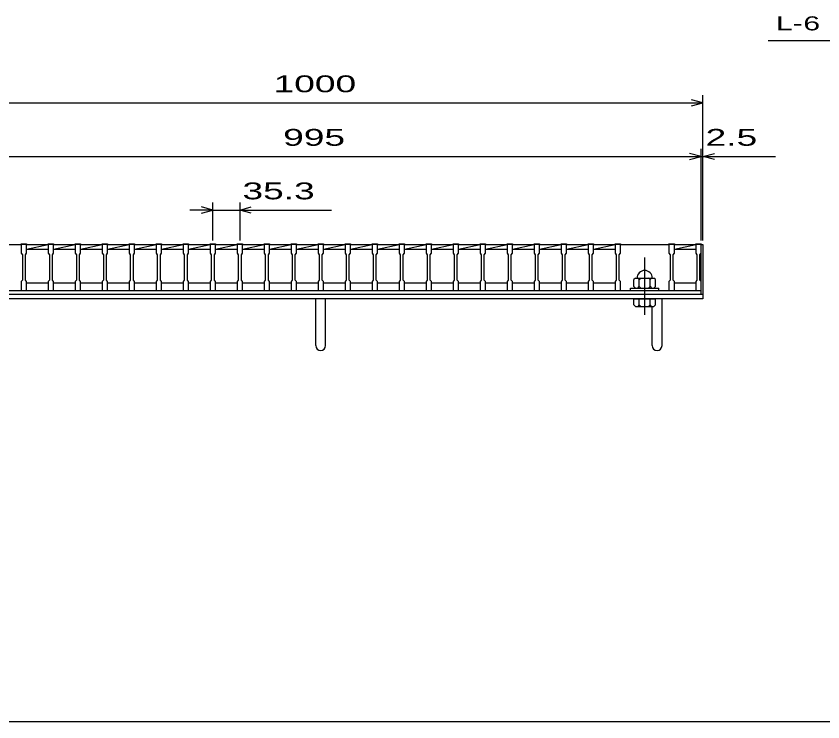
# Model space of a CAD drawing. Units: millimetres, scale not verified. Extents: x -1820 to 1731, y -1282 to 1054.
# Drawn here: x -1249 to -194, y -1146 to -224 of the extents above; entities that cross this region are included whole.
import ezdxf
from ezdxf.enums import TextEntityAlignment as Align

# ---------------------------------------------------------------- set-up
doc = ezdxf.new("R2010")
doc.units = ezdxf.units.MM
doc.header["$LTSCALE"] = 10
doc.linetypes.add('CHAIN', pattern=[18.5, 12, -1.5, 3.5, -1.5])
for name, color, linetype, lineweight in [('0_2', 150, 'Continuous', 25), ('16', 3, 'Continuous', 25), ('19', 6, 'Continuous', 25), ('22', 4, 'Continuous', 25)]:
    doc.layers.add(name, color=color, linetype=linetype, lineweight=lineweight)
doc.styles.add('ベクトル', font='')
doc.styles.get('ベクトル').set_extended_font_data('ベクトル')

msp = doc.modelspace()

# ---------------------------------------------------------------- linework, layer by layer
at = {"layer": '0_2'}
msp.add_line((1731, -1146.5), (-1729, -1146.5), dxfattribs=at)
at = {"layer": '16'}
for p, q in [((-1305.7, -522.5), (-1242.1, -522.5)), ((-1242.1, -522.5), (-1242.1, -521.8)), ((-1242.1, -521.8), (-1235.1, -521.8)), ((-1242.1, -522.5), (-1242.1, -534)), ((-1235.1, -522.5), (-1242.1, -522.5)), ((-1235.1, -521.8), (-1235.1, -522.5)), ((-1235.1, -534), (-1235.1, -522.5)), ((-1235.1, -522.5), (-1206.8, -522.5)), ((-1235.1, -528.5), (-1206.8, -522.5)), ((-1206.8, -522.5), (-1206.8, -521.8)), ((-1206.8, -521.8), (-1199.8, -521.8)), ((-1206.8, -522.5), (-1206.8, -534)), ((-1199.8, -522.5), (-1206.8, -522.5)), ((-1199.8, -521.8), (-1199.8, -522.5)), ((-1199.8, -534), (-1199.8, -522.5)), ((-1199.8, -522.5), (-1171.5, -522.5)), ((-1199.8, -528.5), (-1171.5, -522.5)), ((-1171.5, -522.5), (-1171.5, -521.8)), ((-1171.5, -521.8), (-1164.5, -521.8)), ((-1171.5, -522.5), (-1171.5, -534)), ((-1164.5, -522.5), (-1171.5, -522.5)), ((-1164.5, -521.8), (-1164.5, -522.5)), ((-1164.5, -534), (-1164.5, -522.5)), ((-1164.5, -522.5), (-1136.2, -522.5)), ((-1164.5, -528.5), (-1136.2, -522.5)), ((-1136.2, -522.5), (-1136.2, -521.8)), ((-1136.2, -521.8), (-1129.2, -521.8)), ((-1136.2, -522.5), (-1136.2, -534)), ((-1129.2, -522.5), (-1136.2, -522.5)), ((-1129.2, -521.8), (-1129.2, -522.5)), ((-1129.2, -534), (-1129.2, -522.5)), ((-1129.2, -522.5), (-1100.9, -522.5)), ((-1129.2, -528.5), (-1100.9, -522.5)), ((-1100.9, -522.5), (-1100.9, -521.8)), ((-1100.9, -521.8), (-1093.9, -521.8)), ((-1100.9, -522.5), (-1100.9, -534)), ((-1093.9, -522.5), (-1100.9, -522.5)), ((-1093.9, -521.8), (-1093.9, -522.5)), ((-1093.9, -534), (-1093.9, -522.5)), ((-1093.9, -522.5), (-1065.6, -522.5)), ((-1093.9, -528.5), (-1065.6, -522.5)), ((-1065.6, -522.5), (-1065.6, -521.8)), ((-1065.6, -521.8), (-1058.6, -521.8)), ((-1065.6, -522.5), (-1065.6, -534)), ((-1058.6, -522.5), (-1065.6, -522.5)), ((-1058.6, -521.8), (-1058.6, -522.5)), ((-1058.6, -534), (-1058.6, -522.5)), ((-1058.6, -522.5), (-1030.3, -522.5)), ((-1058.6, -528.5), (-1030.3, -522.5)), ((-1030.3, -522.5), (-1030.3, -521.8)), ((-1030.3, -521.8), (-1023.3, -521.8)), ((-1030.3, -522.5), (-1030.3, -534)), ((-1023.3, -522.5), (-1030.3, -522.5)), ((-1023.3, -521.8), (-1023.3, -522.5)), ((-1023.3, -534), (-1023.3, -522.5)), ((-1023.3, -522.5), (-995, -522.5)), ((-1023.3, -528.5), (-995, -522.5)), ((-995, -522.5), (-995, -521.8)), ((-995, -521.8), (-988, -521.8)), ((-995, -522.5), (-995, -534)), ((-988, -522.5), (-995, -522.5)), ((-988, -521.8), (-988, -522.5)), ((-988, -534), (-988, -522.5)), ((-988, -522.5), (-959.7, -522.5)), ((-988, -528.5), (-959.7, -522.5)), ((-959.7, -522.5), (-959.7, -521.8)), ((-959.7, -521.8), (-952.7, -521.8)), ((-959.7, -522.5), (-959.7, -534)), ((-952.7, -522.5), (-959.7, -522.5)), ((-952.7, -521.8), (-952.7, -522.5)), ((-952.7, -534), (-952.7, -522.5)), ((-952.7, -522.5), (-924.4, -522.5)), ((-952.7, -528.5), (-924.4, -522.5)), ((-924.4, -522.5), (-924.4, -521.8)), ((-924.4, -521.8), (-917.4, -521.8)), ((-924.4, -522.5), (-924.4, -534)), ((-917.4, -522.5), (-924.4, -522.5)), ((-917.4, -521.8), (-917.4, -522.5)), ((-917.4, -534), (-917.4, -522.5)), ((-917.4, -522.5), (-889.1, -522.5)), ((-917.4, -528.5), (-889.1, -522.5)), ((-889.1, -522.5), (-889.1, -521.8)), ((-889.1, -521.8), (-882.1, -521.8)), ((-889.1, -522.5), (-889.1, -534)), ((-882.1, -522.5), (-889.1, -522.5)), ((-882.1, -521.8), (-882.1, -522.5)), ((-882.1, -534), (-882.1, -522.5)), ((-882.1, -522.5), (-853.8, -522.5)), ((-882.1, -528.5), (-853.8, -522.5)), ((-853.8, -522.5), (-853.8, -521.8)), ((-853.8, -521.8), (-846.8, -521.8)), ((-853.8, -522.5), (-853.8, -534)), ((-846.8, -522.5), (-853.8, -522.5)), ((-846.8, -521.8), (-846.8, -522.5)), ((-846.8, -534), (-846.8, -522.5)), ((-846.8, -522.5), (-818.5, -522.5)), ((-846.8, -528.5), (-818.5, -522.5)), ((-818.5, -522.5), (-818.5, -521.8)), ((-818.5, -521.8), (-811.5, -521.8)), ((-818.5, -522.5), (-818.5, -534)), ((-811.5, -522.5), (-818.5, -522.5)), ((-811.5, -521.8), (-811.5, -522.5)), ((-811.5, -534), (-811.5, -522.5)), ((-811.5, -522.5), (-783.2, -522.5)), ((-811.5, -528.5), (-783.2, -522.5)), ((-783.2, -522.5), (-783.2, -521.8)), ((-783.2, -521.8), (-776.2, -521.8)), ((-783.2, -522.5), (-783.2, -534)), ((-776.2, -522.5), (-783.2, -522.5)), ((-776.2, -521.8), (-776.2, -522.5)), ((-776.2, -534), (-776.2, -522.5)), ((-776.2, -522.5), (-747.9, -522.5)), ((-776.2, -528.5), (-747.9, -522.5)), ((-747.9, -522.5), (-747.9, -521.8)), ((-747.9, -521.8), (-740.9, -521.8)), ((-747.9, -522.5), (-747.9, -534)), ((-740.9, -522.5), (-747.9, -522.5)), ((-740.9, -521.8), (-740.9, -522.5)), ((-740.9, -534), (-740.9, -522.5)), ((-740.9, -522.5), (-712.6, -522.5)), ((-740.9, -528.5), (-712.6, -522.5)), ((-712.6, -522.5), (-712.6, -521.8)), ((-712.6, -521.8), (-705.6, -521.8)), ((-712.6, -522.5), (-712.6, -534)), ((-705.6, -522.5), (-712.6, -522.5)), ((-705.6, -521.8), (-705.6, -522.5)), ((-705.6, -534), (-705.6, -522.5)), ((-705.6, -522.5), (-677.3, -522.5)), ((-705.6, -528.5), (-677.3, -522.5)), ((-677.3, -522.5), (-677.3, -521.8)), ((-677.3, -521.8), (-670.3, -521.8)), ((-677.3, -522.5), (-677.3, -534)), ((-670.3, -522.5), (-677.3, -522.5)), ((-670.3, -521.8), (-670.3, -522.5)), ((-670.3, -534), (-670.3, -522.5)), ((-670.3, -522.5), (-642, -522.5)), ((-670.3, -528.5), (-642, -522.5)), ((-642, -522.5), (-642, -521.8)), ((-642, -521.8), (-635, -521.8)), ((-642, -522.5), (-642, -534)), ((-635, -522.5), (-642, -522.5)), ((-635, -521.8), (-635, -522.5)), ((-635, -534), (-635, -522.5)), ((-635, -522.5), (-606.7, -522.5)), ((-635, -528.5), (-606.7, -522.5)), ((-606.7, -522.5), (-606.7, -521.8)), ((-606.7, -521.8), (-599.7, -521.8)), ((-606.7, -522.5), (-606.7, -534)), ((-599.7, -522.5), (-606.7, -522.5)), ((-599.7, -521.8), (-599.7, -522.5)), ((-599.7, -534), (-599.7, -522.5)), ((-599.7, -522.5), (-571.4, -522.5)), ((-599.7, -528.5), (-571.4, -522.5)), ((-571.4, -522.5), (-571.4, -521.8)), ((-571.4, -521.8), (-564.4, -521.8)), ((-571.4, -522.5), (-571.4, -534)), ((-564.4, -522.5), (-571.4, -522.5)), ((-564.4, -521.8), (-564.4, -522.5)), ((-564.4, -534), (-564.4, -522.5)), ((-564.4, -522.5), (-536.1, -522.5)), ((-564.4, -528.5), (-536.1, -522.5)), ((-536.1, -522.5), (-536.1, -521.8)), ((-536.1, -521.8), (-529.1, -521.8)), ((-536.1, -522.5), (-536.1, -534)), ((-529.1, -522.5), (-536.1, -522.5)), ((-529.1, -521.8), (-529.1, -522.5)), ((-529.1, -534), (-529.1, -522.5)), ((-529.1, -522.5), (-500.8, -522.5)), ((-529.1, -528.5), (-500.8, -522.5)), ((-500.8, -522.5), (-500.8, -521.8)), ((-500.8, -521.8), (-493.8, -521.8)), ((-500.8, -522.5), (-500.8, -534)), ((-493.8, -522.5), (-500.8, -522.5)), ((-493.8, -521.8), (-493.8, -522.5)), ((-493.8, -534), (-493.8, -522.5)), ((-493.8, -522.5), (-465.5, -522.5)), ((-493.8, -528.5), (-465.5, -522.5)), ((-465.5, -522.5), (-465.5, -521.8)), ((-465.5, -521.8), (-458.5, -521.8)), ((-465.5, -522.5), (-465.5, -534)), ((-458.5, -522.5), (-465.5, -522.5)), ((-458.5, -521.8), (-458.5, -522.5)), ((-458.5, -534), (-458.5, -522.5)), ((-458.5, -522.5), (-394.9, -522.5)), ((-394.9, -522.5), (-394.9, -521.8)), ((-394.9, -521.8), (-387.9, -521.8)), ((-394.9, -522.5), (-394.9, -534)), ((-387.9, -522.5), (-394.9, -522.5)), ((-387.9, -521.8), (-387.9, -522.5)), ((-387.9, -534), (-387.9, -522.5)), ((-387.9, -522.5), (-360, -522.5)), ((-387.9, -528.5), (-360, -522.58)), ((-360, -522.5), (-360, -521.8)), ((-360, -521.8), (-353, -521.8)), ((-360, -522.5), (-360, -534)), ((-353, -522.5), (-360, -522.5)), ((-353, -521.8), (-353, -522.5)), ((-353, -534), (-353, -522.5)), ((-353, -572.5), (-353, -522.5)), ((-1242.1, -534), (-1240.6, -536)), ((-1240.6, -536), (-1240.6, -569)), ((-1236.6, -536), (-1235.1, -534)), ((-1236.6, -569), (-1236.6, -536)), ((-1235.1, -528.5), (-1206.8, -528.5)), ((-1206.8, -534), (-1205.3, -536)), ((-1205.3, -536), (-1205.3, -569)), ((-1201.3, -536), (-1199.8, -534)), ((-1201.3, -569), (-1201.3, -536)), ((-1199.8, -528.5), (-1171.5, -528.5)), ((-1171.5, -534), (-1170, -536)), ((-1170, -536), (-1170, -569)), ((-1166, -536), (-1164.5, -534)), ((-1166, -569), (-1166, -536)), ((-1164.5, -528.5), (-1136.2, -528.5)), ((-1136.2, -534), (-1134.7, -536)), ((-1134.7, -536), (-1134.7, -569)), ((-1130.7, -536), (-1129.2, -534)), ((-1130.7, -569), (-1130.7, -536)), ((-1129.2, -528.5), (-1100.9, -528.5)), ((-1100.9, -534), (-1099.4, -536)), ((-1099.4, -536), (-1099.4, -569)), ((-1095.4, -536), (-1093.9, -534)), ((-1095.4, -569), (-1095.4, -536)), ((-1093.9, -528.5), (-1065.6, -528.5)), ((-1065.6, -534), (-1064.1, -536)), ((-1064.1, -536), (-1064.1, -569)), ((-1060.1, -536), (-1058.6, -534)), ((-1060.1, -569), (-1060.1, -536)), ((-1058.6, -528.5), (-1030.3, -528.5)), ((-1030.3, -534), (-1028.8, -536)), ((-1028.8, -536), (-1028.8, -569)), ((-1024.8, -536), (-1023.3, -534)), ((-1024.8, -569), (-1024.8, -536)), ((-1023.3, -528.5), (-995, -528.5)), ((-995, -534), (-993.5, -536)), ((-993.5, -536), (-993.5, -569)), ((-989.5, -536), (-988, -534)), ((-989.5, -569), (-989.5, -536)), ((-988, -528.5), (-959.7, -528.5)), ((-959.7, -534), (-958.2, -536)), ((-958.2, -536), (-958.2, -569)), ((-954.2, -536), (-952.7, -534)), ((-954.2, -569), (-954.2, -536)), ((-952.7, -528.5), (-924.4, -528.5)), ((-924.4, -534), (-922.9, -536)), ((-922.9, -536), (-922.9, -569)), ((-918.9, -536), (-917.4, -534)), ((-918.9, -569), (-918.9, -536)), ((-917.4, -528.5), (-889.1, -528.5)), ((-889.1, -534), (-887.6, -536)), ((-887.6, -536), (-887.6, -569)), ((-883.6, -536), (-882.1, -534)), ((-883.6, -569), (-883.6, -536)), ((-882.1, -528.5), (-853.8, -528.5)), ((-853.8, -534), (-852.3, -536)), ((-852.3, -536), (-852.3, -569)), ((-848.3, -536), (-846.8, -534)), ((-848.3, -569), (-848.3, -536)), ((-846.8, -528.5), (-818.5, -528.5)), ((-818.5, -534), (-817, -536)), ((-817, -536), (-817, -569)), ((-813, -536), (-811.5, -534)), ((-813, -569), (-813, -536)), ((-811.5, -528.5), (-783.2, -528.5)), ((-783.2, -534), (-781.7, -536)), ((-781.7, -536), (-781.7, -569)), ((-777.7, -536), (-776.2, -534)), ((-777.7, -569), (-777.7, -536)), ((-776.2, -528.5), (-747.9, -528.5)), ((-747.9, -534), (-746.4, -536)), ((-746.4, -536), (-746.4, -569)), ((-742.4, -536), (-740.9, -534)), ((-742.4, -569), (-742.4, -536)), ((-740.9, -528.5), (-712.6, -528.5)), ((-712.6, -534), (-711.1, -536)), ((-711.1, -536), (-711.1, -569)), ((-707.1, -536), (-705.6, -534)), ((-707.1, -569), (-707.1, -536)), ((-705.6, -528.5), (-677.3, -528.5)), ((-677.3, -534), (-675.8, -536)), ((-675.8, -536), (-675.8, -569)), ((-671.8, -536), (-670.3, -534)), ((-671.8, -569), (-671.8, -536)), ((-670.3, -528.5), (-642, -528.5)), ((-642, -534), (-640.5, -536)), ((-640.5, -536), (-640.5, -569)), ((-636.5, -536), (-635, -534)), ((-636.5, -569), (-636.5, -536)), ((-635, -528.5), (-606.7, -528.5)), ((-606.7, -534), (-605.2, -536)), ((-605.2, -536), (-605.2, -569)), ((-601.2, -536), (-599.7, -534)), ((-601.2, -569), (-601.2, -536)), ((-599.7, -528.5), (-571.4, -528.5)), ((-571.4, -534), (-569.9, -536)), ((-569.9, -536), (-569.9, -569)), ((-565.9, -536), (-564.4, -534)), ((-565.9, -569), (-565.9, -536)), ((-564.4, -528.5), (-536.1, -528.5)), ((-536.1, -534), (-534.6, -536)), ((-534.6, -536), (-534.6, -569)), ((-530.6, -536), (-529.1, -534)), ((-530.6, -569), (-530.6, -536)), ((-529.1, -528.5), (-500.8, -528.5)), ((-500.8, -534), (-499.3, -536)), ((-499.3, -536), (-499.3, -569)), ((-495.3, -536), (-493.8, -534)), ((-495.3, -569), (-495.3, -536)), ((-493.8, -528.5), (-465.5, -528.5)), ((-465.5, -534), (-464, -536)), ((-464, -536), (-464, -569)), ((-460, -536), (-458.5, -534)), ((-460, -569), (-460, -536)), ((-394.9, -534), (-393.4, -536)), ((-393.4, -536), (-393.4, -569)), ((-389.4, -536), (-387.9, -534)), ((-389.4, -569), (-389.4, -536)), ((-387.9, -528.5), (-360, -528.5)), ((-360, -534), (-358.5, -536)), ((-358.5, -536), (-358.5, -569)), ((-354.5, -536), (-353, -534)), ((-354.5, -569), (-354.5, -536)), ((-1240.6, -569), (-1242.1, -571)), ((-1235.1, -571), (-1236.6, -569)), ((-1205.3, -569), (-1206.8, -571)), ((-1199.8, -571), (-1201.3, -569)), ((-1170, -569), (-1171.5, -571)), ((-1164.5, -571), (-1166, -569)), ((-1134.7, -569), (-1136.2, -571)), ((-1129.2, -571), (-1130.7, -569)), ((-1099.4, -569), (-1100.9, -571)), ((-1093.9, -571), (-1095.4, -569)), ((-1064.1, -569), (-1065.6, -571)), ((-1058.6, -571), (-1060.1, -569)), ((-1028.8, -569), (-1030.3, -571)), ((-1023.3, -571), (-1024.8, -569)), ((-993.5, -569), (-995, -571)), ((-988, -571), (-989.5, -569)), ((-958.2, -569), (-959.7, -571)), ((-952.7, -571), (-954.2, -569)), ((-922.9, -569), (-924.4, -571)), ((-917.4, -571), (-918.9, -569)), ((-887.6, -569), (-889.1, -571)), ((-882.1, -571), (-883.6, -569)), ((-852.3, -569), (-853.8, -571)), ((-846.8, -571), (-848.3, -569)), ((-817, -569), (-818.5, -571)), ((-811.5, -571), (-813, -569)), ((-781.7, -569), (-783.2, -571)), ((-776.2, -571), (-777.7, -569)), ((-746.4, -569), (-747.9, -571)), ((-740.9, -571), (-742.4, -569)), ((-711.1, -569), (-712.6, -571)), ((-705.6, -571), (-707.1, -569)), ((-675.8, -569), (-677.3, -571)), ((-670.3, -571), (-671.8, -569)), ((-640.5, -569), (-642, -571)), ((-635, -571), (-636.5, -569)), ((-605.2, -569), (-606.7, -571)), ((-599.7, -571), (-601.2, -569)), ((-569.9, -569), (-571.4, -571)), ((-564.4, -571), (-565.9, -569)), ((-534.6, -569), (-536.1, -571)), ((-529.1, -571), (-530.6, -569)), ((-499.3, -569), (-500.8, -571)), ((-493.8, -571), (-495.3, -569)), ((-464, -569), (-465.5, -571)), ((-458.5, -571), (-460, -569)), ((-438.7, -566.5), (-440.7, -568.5)), ((-440.7, -577.5), (-440.7, -568.5)), ((-438.7, -566.5), (-414.7, -566.5)), ((-433.7, -568.5), (-435.7, -566.5)), ((-433.7, -568.5), (-431.7, -566.5)), ((-433.7, -577.5), (-433.7, -568.5)), ((-419.7, -568.5), (-421.7, -566.5)), ((-419.7, -568.5), (-417.7, -566.5)), ((-419.7, -577.5), (-419.7, -568.5)), ((-412.7, -568.5), (-414.7, -566.5)), ((-412.7, -577.5), (-412.7, -568.5)), ((-393.4, -569), (-394.9, -571)), ((-387.9, -571), (-389.4, -569)), ((-358.5, -569), (-360, -571)), ((-353, -571), (-354.5, -569)), ((-1242.1, -571), (-1242.1, -582.5)), ((-1235.1, -582.5), (-1235.1, -571)), ((-1235.1, -572.5), (-1206.8, -572.5)), ((-1206.8, -571), (-1206.8, -582.5)), ((-1199.8, -582.5), (-1199.8, -571)), ((-1199.8, -572.5), (-1171.5, -572.5)), ((-1171.5, -571), (-1171.5, -582.5)), ((-1164.5, -582.5), (-1164.5, -571)), ((-1164.5, -572.5), (-1136.2, -572.5)), ((-1136.2, -571), (-1136.2, -582.5)), ((-1129.2, -582.5), (-1129.2, -571)), ((-1129.2, -572.5), (-1100.9, -572.5)), ((-1100.9, -571), (-1100.9, -582.5)), ((-1093.9, -582.5), (-1093.9, -571)), ((-1093.9, -572.5), (-1065.6, -572.5)), ((-1065.6, -571), (-1065.6, -582.5)), ((-1058.6, -582.5), (-1058.6, -571)), ((-1058.6, -572.5), (-1030.3, -572.5)), ((-1030.3, -571), (-1030.3, -582.5)), ((-1023.3, -582.5), (-1023.3, -571)), ((-1023.3, -572.5), (-995, -572.5)), ((-995, -571), (-995, -582.5)), ((-988, -582.5), (-988, -571)), ((-988, -572.5), (-959.7, -572.5)), ((-959.7, -571), (-959.7, -582.5)), ((-952.7, -582.5), (-952.7, -571)), ((-952.7, -572.5), (-924.4, -572.5)), ((-924.4, -571), (-924.4, -582.5)), ((-917.4, -582.5), (-917.4, -571)), ((-917.4, -572.5), (-889.1, -572.5)), ((-889.1, -571), (-889.1, -582.5)), ((-882.1, -582.5), (-882.1, -571)), ((-882.1, -572.5), (-853.8, -572.5)), ((-853.8, -571), (-853.8, -582.5)), ((-846.8, -582.5), (-846.8, -571)), ((-846.8, -572.5), (-818.5, -572.5)), ((-818.5, -571), (-818.5, -582.5)), ((-811.5, -582.5), (-811.5, -571)), ((-811.5, -572.5), (-783.2, -572.5)), ((-783.2, -571), (-783.2, -582.5)), ((-776.2, -582.5), (-776.2, -571)), ((-776.2, -572.5), (-747.9, -572.5)), ((-747.9, -571), (-747.9, -582.5)), ((-740.9, -582.5), (-740.9, -571)), ((-740.9, -572.5), (-712.6, -572.5)), ((-712.6, -571), (-712.6, -582.5)), ((-705.6, -582.5), (-705.6, -571)), ((-705.6, -572.5), (-677.3, -572.5)), ((-677.3, -571), (-677.3, -582.5)), ((-670.3, -582.5), (-670.3, -571)), ((-670.3, -572.5), (-642, -572.5)), ((-642, -571), (-642, -582.5)), ((-635, -582.5), (-635, -571)), ((-635, -572.5), (-606.7, -572.5)), ((-606.7, -571), (-606.7, -582.5)), ((-599.7, -582.5), (-599.7, -571)), ((-599.7, -572.5), (-571.4, -572.5)), ((-571.4, -571), (-571.4, -582.5)), ((-564.4, -582.5), (-564.4, -571)), ((-564.4, -572.5), (-536.1, -572.5)), ((-536.1, -571), (-536.1, -582.5)), ((-529.1, -582.5), (-529.1, -571)), ((-529.1, -572.5), (-500.8, -572.5)), ((-500.8, -571), (-500.8, -582.5)), ((-493.8, -582.5), (-493.8, -571)), ((-493.8, -572.5), (-465.5, -572.5)), ((-465.5, -571), (-465.5, -582.5)), ((-458.5, -582.5), (-458.5, -571)), ((-445.2, -582.5), (-445.2, -579.5)), ((-445.2, -579.5), (-408.2, -579.5)), ((-440.7, -577.5), (-438.7, -579.5)), ((-435.7, -579.5), (-433.7, -577.5)), ((-433.7, -577.5), (-431.7, -579.5)), ((-421.7, -579.5), (-419.7, -577.5)), ((-419.7, -577.5), (-417.7, -579.5)), ((-414.7, -579.5), (-412.7, -577.5)), ((-408.2, -582.5), (-408.2, -579.5)), ((-394.9, -571), (-394.9, -582.5)), ((-387.9, -582.5), (-387.9, -571)), ((-387.9, -572.5), (-360, -572.5)), ((-360, -571), (-360, -582.5)), ((-353, -582.5), (-353, -571)), ((-1348, -582.5), (-353, -582.5)), ((-1348, -587.5), (-353, -587.5)), ((-1305.7, -582.5), (-1242.1, -582.5)), ((-1242.1, -582.5), (-1235.1, -582.5)), ((-1206.8, -582.5), (-1199.8, -582.5)), ((-1171.5, -582.5), (-1164.5, -582.5)), ((-1136.2, -582.5), (-1129.2, -582.5)), ((-1100.9, -582.5), (-1093.9, -582.5)), ((-1065.6, -582.5), (-1058.6, -582.5)), ((-1030.3, -582.5), (-1023.3, -582.5)), ((-995, -582.5), (-988, -582.5)), ((-959.7, -582.5), (-952.7, -582.5)), ((-924.4, -582.5), (-917.4, -582.5)), ((-889.1, -582.5), (-882.1, -582.5)), ((-853.8, -582.5), (-846.8, -582.5)), ((-818.5, -582.5), (-811.5, -582.5)), ((-783.2, -582.5), (-776.2, -582.5)), ((-747.9, -582.5), (-740.9, -582.5)), ((-712.6, -582.5), (-705.6, -582.5)), ((-677.3, -582.5), (-670.3, -582.5)), ((-642, -582.5), (-635, -582.5)), ((-606.7, -582.5), (-599.7, -582.5)), ((-571.4, -582.5), (-564.4, -582.5)), ((-536.1, -582.5), (-529.1, -582.5)), ((-500.8, -582.5), (-493.8, -582.5)), ((-465.5, -582.5), (-458.5, -582.5)), ((-458.5, -582.5), (-394.9, -582.5)), ((-445.2, -582.5), (-408.2, -582.5)), ((-394.9, -582.5), (-387.9, -582.5)), ((-360, -582.5), (-353, -582.5)), ((-353, -587.5), (-353, -582.5))]:
    msp.add_line(p, q, dxfattribs=at)
at = {"layer": '16', "linetype": 'CHAIN'}
msp.add_line((-426.7, -614.5), (-426.7, -539.5), dxfattribs=at)
at = {"layer": '16'}
msp.add_arc((-426.7, -566.5), 10, 0, 180, dxfattribs=at)
at = {"layer": '19'}
for p, q in [((-353, -522.5), (-350.5, -522.5)), ((-350.5, -522.5), (-350.5, -587.5)), ((-1350.5, -587.5), (-350.5, -587.5)), ((-350.5, -587.5), (-350.5, -593.5)), ((-350.5, -593.5), (-1350.5, -593.5)), ((-857, -654.61), (-857, -593.5)), ((-844, -654.61), (-844, -593.5)), ((-440.7, -601.5), (-440.7, -593.5)), ((-440.7, -593.5), (-412.7, -593.5)), ((-433.7, -601.5), (-433.7, -593.5)), ((-419.7, -601.5), (-419.7, -593.5)), ((-412.7, -601.5), (-412.7, -593.5)), ((-404, -654.61), (-404, -593.5)), ((-440.7, -601.5), (-438.7, -603.5)), ((-438.7, -603.5), (-414.7, -603.5)), ((-433.7, -601.5), (-435.7, -603.5)), ((-431.7, -603.5), (-433.7, -601.5)), ((-419.7, -601.5), (-421.7, -603.5)), ((-417.7, -603.5), (-419.7, -601.5)), ((-417, -654.61), (-417, -603.5)), ((-414.7, -603.5), (-412.7, -601.5))]:
    msp.add_line(p, q, dxfattribs=at)
for centre in [(-850.5, -654.61), (-410.5, -654.61)]:
    msp.add_arc(centre, 6.5, 180, 0, dxfattribs=at)
at = {"layer": '22'}
for p, q in [((-265, -256), (-65, -256)), ((-1350.5, -337.5), (-350.5, -337.5)), ((-350.5, -337.5), (-365.5, -333.5)), ((-365.5, -341.5), (-350.5, -337.5)), ((-350.5, -517.5), (-350.5, -327.5)), ((-353, -517.5), (-353, -397.5)), ((-350.5, -517.5), (-350.5, -397.5)), ((-1348, -407.5), (-353, -407.5)), ((-353, -407.5), (-368, -403.5)), ((-368, -411.5), (-353, -407.5)), ((-353, -407.5), (-350.5, -407.5)), ((-350.5, -407.5), (-335.5, -403.5)), ((-335.5, -411.5), (-350.5, -407.5)), ((-350.5, -407.5), (-255.5, -407.5)), ((-991.5, -477.5), (-1006.5, -473.5)), ((-991.5, -517.5), (-991.5, -467.5)), ((-956.2, -467.5), (-956.2, -517.5)), ((-956.2, -477.5), (-941.2, -473.5)), ((-991.5, -477.5), (-1021.5, -477.5)), ((-1006.5, -481.5), (-991.5, -477.5)), ((-991.5, -477.5), (-956.2, -477.5)), ((-941.2, -481.5), (-956.2, -477.5)), ((-956.2, -477.5), (-836.2, -477.5))]:
    msp.add_line(p, q, dxfattribs=at)

# ---------------------------------------------------------------- texts
at = {"layer": '22', "color": 2, "style": 'ベクトル'}
for s, height, width, p in [('L-', 18.33, 1.6, (-255, -233.5)), (' 6 ', 18.33, 1.6, (-230, -233.5)), (' 1000 ', 21.99, 1.65, (-925.5, -312.5)), (' 995 ', 21.99, 1.65, (-913, -382.5)), (' 2.5 ', 21.99, 1.65, (-360.5, -382.5)), (' 35.3 ', 21.99, 1.65, (-966.2, -452.5))]:
    msp.add_text(s, height=height, dxfattribs=dict(at, width=width)).set_placement(p, align=Align.MIDDLE_LEFT)

doc.saveas('drawing.dxf')
